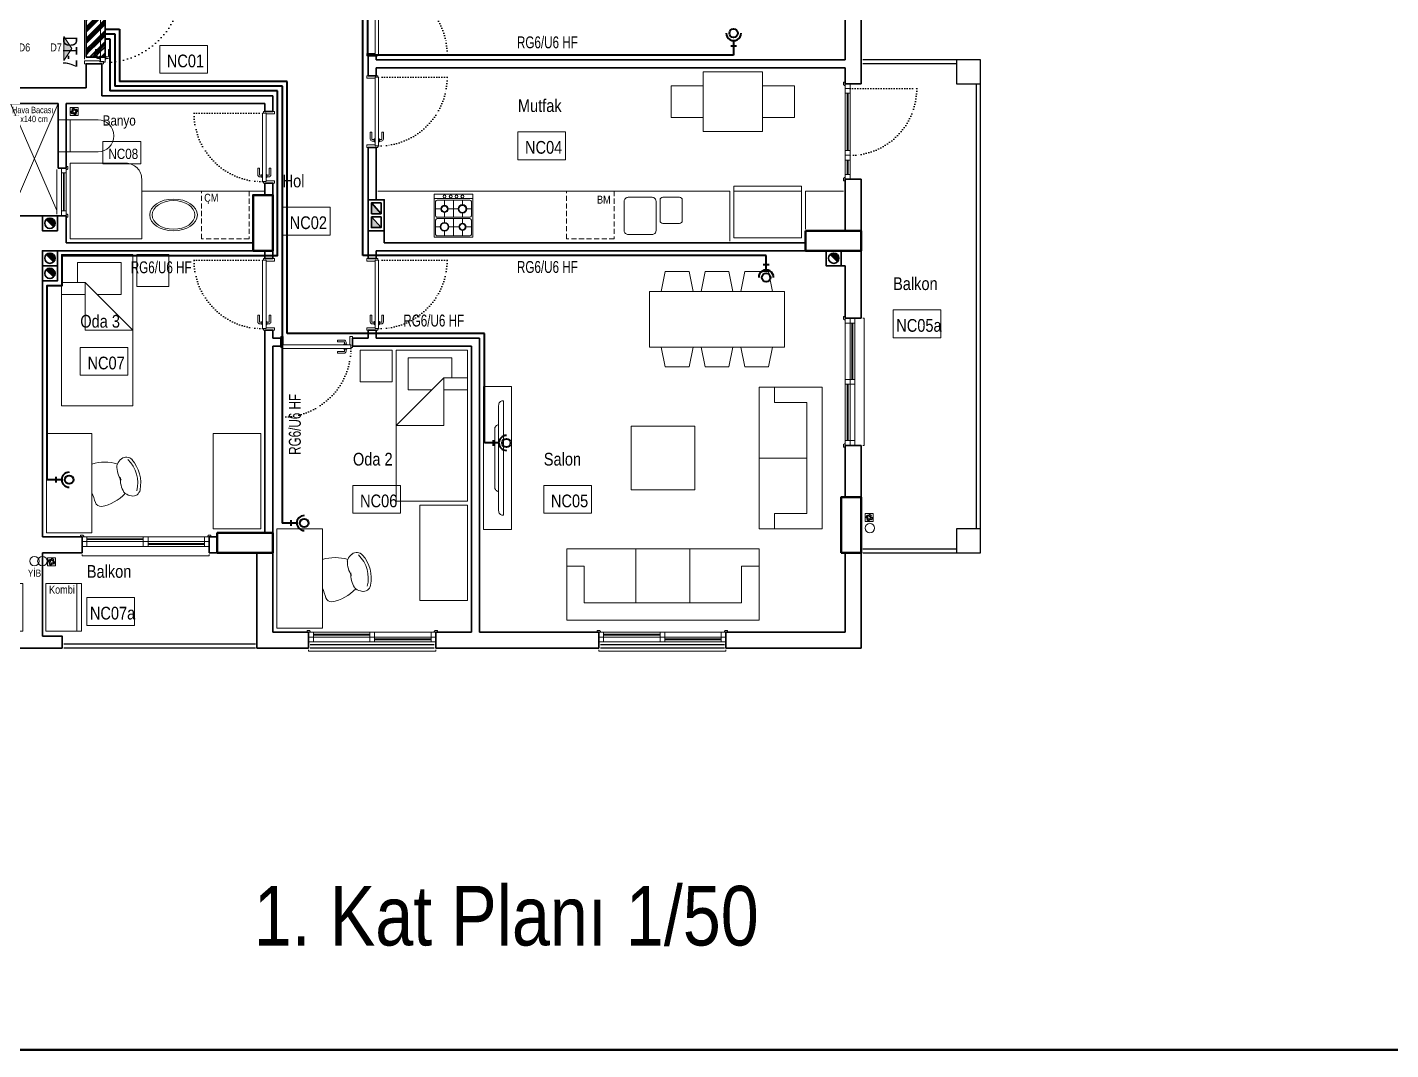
# Model space of a CAD drawing. Header units: millimetres. Extents: x 1852829 to 1882754, y -270850 to -231658.
# Drawn here: x 1862154 to 1863869, y -265194 to -263907 of the extents above; entities that cross this region are included whole.
import ezdxf
from ezdxf.enums import TextEntityAlignment as Align

# ---------------------------------------------------------------- set-up
doc = ezdxf.new("R2010")
doc.units = ezdxf.units.MM
for name, pattern in [('CONTINOUS', [0]), ('CONTINU', [0]), ('DOT', [0.25, 0, -0.25]), ('izdüşüm arka', [3.175, 0, -3.175]), ('izdüşüm ön', [9.525, 6.35, -3.175])]:
    doc.linetypes.add(name, pattern=pattern)
for name, color, linetype, lineweight in [('a_ba', 6, 'Continuous', 50), ('a_doğrama', 251, 'Continuous', 20), ('a_duvar', 251, 'Continuous', 35), ('a_görünüş', 32, 'Continuous', 25), ('a_görünüş_ince', 8, 'Continuous', 20), ('a_izdüşüm_arka', 251, 'izdüşüm arka', 30), ('a_izdüşüm_ön', 6, 'izdüşüm ön', 9), ('a_not_mahal', 253, 'Continuous', 5), ('a_not_misc', 144, 'Continuous', 5), ('a_not_text', 7, 'Continuous', 13), ('a_tefriş', 8, 'Continuous', 20), ('a_çerçeve_line', 7, 'Continuous', 50), ('Aydınlatma', 4, 'CONTINOUS', 35), ('m_yib', 65, 'Continuous', 20), ('Priz', 6, 'CONTINOUS', 40), ('Telefon', 2, 'CONTINOUS', 40), ('Tv', 3, 'CONTINOUS', 40)]:
    doc.layers.add(name, color=color, linetype=linetype, lineweight=lineweight)
doc.styles.add('Grupcad', font='arial.ttf', dxfattribs={"width": 0.7})
doc.styles.add('ROMANTUR', font='arial.ttf', dxfattribs={"width": 0.7})
doc.styles.get("Standard").update_dxf_attribs({"font": 'ARIALN.TTF'})

# ---------------------------------------------------------------- blocks, each defined once
blk = doc.blocks.new('M1')
at = {"layer": 'a_doğrama', "linetype": 'Continuous'}
for p, q in [((-24, 6), (-30, 6)), ((-30, 0), (-30, 6)), ((-24, 0), (-30, 0)), ((-24, 0), (-24, 6)), ((30, 6), (24, 6)), ((24, 6), (24, 0)), ((30, 0), (30, 6)), ((30, 0), (24, 0))]:
    blk.add_line(p, q, dxfattribs=at)
at = {"layer": 'a_doğrama'}
for p, q in [((24, 3.5), (-24, 3.5)), ((24, 2.5), (-24, 2.5))]:
    blk.add_line(p, q, dxfattribs=at)
for points in [[(-28, -1), (-28, 0), (-32, 0), (-32, -2), (-29, -2)], [(28, -1), (28, 0), (32, 0), (32, -2), (29, -2)]]:
    blk.add_lwpolyline(points, close=True, dxfattribs=at)
at = {"layer": 'a_görünüş_ince'}
for p, q in [((24, 6), (-24, 6)), ((-24, 0), (24, 0))]:
    blk.add_line(p, q, dxfattribs=at)
blk = doc.blocks.new('K1')
at = {"layer": 'a_doğrama', "color": 251}
for points in [[(-17.5, -2.5), (-22, -2.5), (-22, 0), (2, 0), (2, -4), (-17.5, -4), (-17.5, -2.5)], [(-27.5, -93.1), (-25, -93.1)], [(-17.5, -97.5), (-22, -97.5), (-22, -100), (2, -100), (2, -96), (-17.5, -96), (-17.5, -97.5)], [(-14.5, -93.1), (-17, -93.1)]]:
    blk.add_lwpolyline(points, dxfattribs=at)
blk.add_lwpolyline([(-18, -14), (-18, -4), (-18, -3), (-22.5, -3), (-22.5, -2.5), (-22.5, -2), (-24, -2), (-24, -2.5), (-24, -12.5), (-24, -88), (-24, -97.5), (-24, -98), (-22.5, -98), (-22.5, -97.5), (-22.5, -97), (-18, -97), (-18, -96), (-18, -86.5)], close=True, dxfattribs=at)
for points in [[(-25, -91.1), (-27.5, -91.1, -0.414214), (-28, -90.6), (-28, -82.1), (-30, -82.1), (-30, -90.6)], [(-17, -91.1), (-14.5, -91.1, 0.414214), (-14, -90.6), (-14, -82.1), (-12, -82.1), (-12, -90.6)], [(-24, -94.1), (-24.5, -94.1, -0.414214), (-25, -93.6), (-25, -90.6, -0.414214), (-24.5, -90.1), (-24, -90.1)], [(-18, -94.1), (-17.5, -94.1, 0.414214), (-17, -93.6), (-17, -90.6, 0.414214), (-17.5, -90.1), (-18, -90.1)]]:
    blk.add_lwpolyline(points, format="xyb", dxfattribs=at)
for centre, start, end in [((-27.5, -90.6), 180, 270), ((-14.5, -90.6), 270, 0)]:
    blk.add_arc(centre, 2.5, start, end, dxfattribs=at)
at = {"layer": 'a_görünüş_ince', "color": 251}
blk.add_line((2, -6), (2, -94), dxfattribs=at)
at = {"layer": 'a_izdüşüm_arka', "color": 251, "linetype": 'DOT', "ltscale": 20}
blk.add_line((-24, -2), (-120, -2), dxfattribs=at)
blk.add_arc((-24, -2), 96, 180, 270, dxfattribs=at)
blk = doc.blocks.new('K2')
at = {"layer": 'a_doğrama', "color": 251, "linetype": 'Continuous'}
for p, q in [((-13, 88.1), (-13, 1.9)), ((-13, 88.1), (-8.5, 88.1)), ((-12, 90), (-12, 88.1)), ((-12, 90), (-10, 90)), ((-8.5, 88.1), (-8.5, 1.9)), ((-13, 1.9), (-8.5, 1.9)), ((-12, 0), (-12, 1.9)), ((-12, 0), (-10, 0))]:
    blk.add_line(p, q, dxfattribs=at)
for points in [[(0, 90), (2, 90), (2, 87), (-8.5, 87)], [(0, 0), (2, 0), (2, 3), (-8.5, 3)]]:
    blk.add_lwpolyline(points, dxfattribs=at)
at = {"layer": 'a_doğrama', "color": 251}
for points in [[(-14, 80.1), (-16.5, 80.1, 0.414214), (-17, 79.6), (-17, 71.1), (-19, 71.1), (-19, 79.6)], [(-13, 83.1), (-13.5, 83.1, 0.414214), (-14, 82.6), (-14, 79.6, 0.414214), (-13.5, 79.1), (-13, 79.1)], [(-8.5, 83.1), (-8, 83.1, -0.414214), (-7.5, 82.6), (-7.5, 79.6, -0.414214), (-8, 79.1), (-8.5, 79.1)], [(-7.5, 80.1), (-5, 80.1, -0.414214), (-4.5, 79.6), (-4.5, 71.1), (-2.5, 71.1), (-2.5, 79.6)]]:
    blk.add_lwpolyline(points, format="xyb", dxfattribs=at)
for points in [[(-16.5, 82.1), (-14, 82.1)], [(-5, 82.1), (-7.5, 82.1)]]:
    blk.add_lwpolyline(points, dxfattribs=at)
for centre, start, end in [((-16.5, 79.6), 90, 180), ((-5, 79.6), 0, 90)]:
    blk.add_arc(centre, 2.5, start, end, dxfattribs=at)
at = {"layer": 'a_izdüşüm_arka', "color": 251}
blk.add_lwpolyline([(-99.2, 1.9), (-13, 1.9)], dxfattribs=at)
blk.add_arc((-13, 1.9), 86.2, 90, 180, dxfattribs=at)
blk = doc.blocks.new('klozet')
at = {"layer": 'a_tefriş'}
blk.add_line((20, 0), (-20, 0), dxfattribs=at)
for points in [[(-20, 0), (-20, -15), (20, -15), (20, 0)], [(-20, -50), (-20, -15)], [(20, -50), (20, -15)]]:
    blk.add_lwpolyline(points, dxfattribs=at)
blk.add_arc((0, -50), 20, 180, 360, dxfattribs=at)
blk = doc.blocks.new('160p')
at = {"layer": 'a_doğrama', "color": 251}
for points in [[(-6, -6), (-6, 0), (-12, 0), (-12, -6)], [(0, -6), (0, 0), (-6, 0), (-6, -6)], [(-6, -83), (-6, -77), (-12, -77), (-12, -83)], [(0, -83), (0, -77), (-6, -77), (-6, -83)], [(-6, -160), (-6, -154), (-12, -154), (-12, -160)], [(0, -160), (0, -154), (-6, -154), (-6, -160)]]:
    blk.add_lwpolyline(points, close=True, dxfattribs=at)
for points in [[(2, -1), (2, 2), (0, 2), (0, -2), (1, -2), (2, -1)], [(-9.5, -6), (-9.5, -77)], [(-8.5, -6), (-8.5, -77)], [(-3.5, -83), (-3.5, -154)], [(-2.5, -83), (-2.5, -154)], [(2, -159), (2, -162), (0, -162), (0, -158), (1, -158), (2, -159)]]:
    blk.add_lwpolyline(points, dxfattribs=at)
at = {"layer": 'a_görünüş_ince', "color": 251}
for points in [[(-22, -160), (-24, -160), (-24, 0), (-22, 0)], [(-12, -77), (-12, -6)], [(-6, -77), (-6, -6)], [(-6, -77), (-6, -6)], [(0, -77), (0, -6)], [(-12, -154), (-12, -83)], [(-6, -154), (-6, -83)], [(-6, -154), (-6, -83)], [(0, -154), (0, -83)]]:
    blk.add_lwpolyline(points, dxfattribs=at)
blk = doc.blocks.new('kapı_120_c_blok')
at = {"layer": 'a_doğrama', "color": 251}
for points in [[(-2, 119), (-2, 122), (0, 122), (0, 118), (-1, 118), (-2, 119)], [(2.5, 114), (2.5, 96)], [(3.5, 114), (3.5, 96)], [(2.5, 84), (2.5, 12)], [(3.5, 84), (3.5, 12)], [(-2, 1), (-2, -2), (0, -2), (0, 2), (-1, 2), (-2, 1)]]:
    blk.add_lwpolyline(points, dxfattribs=at)
for points in [[(0, 114), (6, 114), (6, 120), (0, 120)], [(0, 90), (6, 90), (6, 96), (0, 96)], [(0, 84), (6, 84), (6, 90), (0, 90)], [(0, 6), (6, 6), (6, 12), (0, 12)], [(0, 0), (6, 0), (6, 6), (0, 6)]]:
    blk.add_lwpolyline(points, close=True, dxfattribs=at)
at = {"layer": 'a_görünüş_ince', "color": 251}
for points in [[(0, 114), (0, 96)], [(6, 114), (6, 96)], [(0, 84), (0, 12)], [(6, 84), (6, 12)]]:
    blk.add_lwpolyline(points, dxfattribs=at)
at = {"layer": 'a_izdüşüm_arka', "color": 251}
blk.add_lwpolyline([(6, 6), (90, 6)], dxfattribs=at)
blk.add_arc((6, 6), 84, 0, 90, dxfattribs=at)
blk = doc.blocks.new('baca_şönt')
at = {"layer": 'a_duvar'}
h = blk.add_hatch(color=256, dxfattribs=at)
h.dxf.hatch_style = 1
h.paths.add_polyline_path([(21.5, -5), (21.5, -17), (35, -17)])
h.paths.add_polyline_path([(4, -5), (4, -17), (17.5, -17)])
for p, q in [((4, -5), (17.5, -17)), ((17.5, -5), (17.5, -17)), ((21.5, -5), (21.5, -17)), ((21.5, -5), (35, -17))]:
    blk.add_line(p, q, dxfattribs=at)
blk.add_lwpolyline([(0, -21), (39, -21), (39, -1), (0, -1)], close=True, dxfattribs=at)
for points in [[(17.5, -5), (4, -5), (4, -17), (17.5, -17)], [(21.5, -17), (35, -17), (35, -5), (21.5, -5)]]:
    blk.add_lwpolyline(points, dxfattribs=at)
blk = doc.blocks.new('baca_müstakil')
at = {"layer": 'a_duvar'}
h = blk.add_hatch(color=256, dxfattribs=at)
h.dxf.hatch_style = 1
h.paths.add_polyline_path([(4.9, -4.9, 0.198912), (3, -9.5, 0.668179), (14.1, -14.1)])
blk.add_line((4.9, -4.9), (14.1, -14.1), dxfattribs=at)
blk.add_lwpolyline([(0, -19), (19, -19), (19, 0), (0, 0)], close=True, dxfattribs=at)
blk.add_circle((9.5, -9.5), 6.5, dxfattribs=at)
blk = doc.blocks.new('A$C2A0A03CE')
at = {"layer": 'a_tefriş'}
for p, q in [((-54, -24.3), (-54, 24.3)), ((-54, 24.3), (0, 24.3)), ((-48.6, 24.3), (-48.6, -24.3)), ((-46.8, 20.7), (-46.8, -20.7)), ((-27, 22.5), (-45, 22.5)), ((-35.6, 22.5), (-35.6, 15.7)), ((-25.2, -20.7), (-25.2, 20.7)), ((-23.4, -20.7), (-23.4, 20.7)), ((-21.6, 22.5), (-3.6, 22.5)), ((-13.1, 22.5), (-13.1, 14.8)), ((-1.8, 20.7), (-1.8, -20.7)), ((0, -24.3), (0, 24.3)), ((-40, 11.2), (-46.8, 11.2)), ((-25.2, 0), (-46.8, 0)), ((-35.6, 6.8), (-35.6, -7.7)), ((-25.2, 11.2), (-31, 11.2)), ((-16.6, 11.2), (-23.4, 11.2)), ((-1.8, 0), (-23.4, 0)), ((-13.1, 7.7), (-13.1, -6.8)), ((-1.8, 11.2), (-9.4, 11.2)), ((-39.1, -11.3), (-46.8, -11.3)), ((-35.6, -14.9), (-35.6, -22.5)), ((-25.2, -11.3), (-31.9, -11.3)), ((-17.5, -11.3), (-23.4, -11.3)), ((-13.1, -15.7), (-13.1, -22.5)), ((-1.8, -11.3), (-8.5, -11.3)), ((-54, -24.3), (0, -24.3)), ((-45, -22.5), (-27, -22.5)), ((-3.6, -22.5), (-21.6, -22.5))]:
    blk.add_line(p, q, dxfattribs=at)
for centre, radius in [((-51.4, 11.2), 1.8), ((-51.4, 3.7), 1.8), ((-35.6, 11.2), 5.4), ((-35.6, 11.2), 4.5), ((-13.1, 11.2), 4.5), ((-13.1, 11.2), 3.6), ((-51.4, -3.5), 1.8), ((-51.4, -11.3), 1.8), ((-35.6, -11.3), 4.5), ((-35.6, -11.3), 3.6), ((-13.1, -11.3), 5.4), ((-13.1, -11.3), 4.5)]:
    blk.add_circle(centre, radius, dxfattribs=at)
for centre, start, end in [((-45, 20.7), 90, 180), ((-27, 20.7), 0, 90), ((-21.6, 20.7), 90, 180), ((-3.6, 20.7), 0, 90), ((-45, -20.7), 180, 270), ((-27, -20.7), 270, 0), ((-21.6, -20.7), 180, 270), ((-3.6, -20.7), 270, 0)]:
    blk.add_arc(centre, 1.8, start, end, dxfattribs=at)
blk = doc.blocks.new('tefriş_koltuk_242x90')
at = {"layer": 'a_tefriş'}
for p, q in [((-34, -22), (-34, -90)), ((34, -22), (34, -90)), ((-99, -68), (-121, -68)), ((99, -68), (121, -68))]:
    blk.add_line(p, q, dxfattribs=at)
for points in [[(-121, -90), (-121, 0), (121, 0), (121, -90), (-121, -90)], [(-99, -68), (-99, -22), (99, -22), (99, -68)]]:
    blk.add_lwpolyline(points, dxfattribs=at)
blk = doc.blocks.new('tefriş_koltuk_202x90')
at = {"layer": 'a_tefriş'}
for p, q in [((0, -90), (0, -22)), ((-79, -68), (-101, -68)), ((79, -68), (101, -68))]:
    blk.add_line(p, q, dxfattribs=at)
for points in [[(101, -90), (101, 0), (-101, 0), (-101, -90), (101, -90)], [(79, -68), (79, -22), (-79, -22), (-79, -68)]]:
    blk.add_lwpolyline(points, dxfattribs=at)
blk = doc.blocks.new('tefirş_tv')
at = {"layer": 'a_tefriş'}
for points in [[(35, 10), (35, 10, 0.414214), (30, 15), (-30, 15, 0.414214), (-35, 10), (-35, 10)], [(60, 4), (60, 5, 0.414214), (55, 10), (-55, 10, 0.414214), (-60, 5), (-60, 4)]]:
    blk.add_lwpolyline(points, format="xyb", close=True, dxfattribs=at)
blk = doc.blocks.new('tefriş_yatak tek')
at = {"layer": 'a_tefriş'}
for points in [[(0, -0.45), (-1.9, -0.45), (-1.9, 0.45), (0, 0.45)], [(-1.9, -0.5), (-1.5, -0.5), (-1.5, -0.9), (-1.9, -0.9)]]:
    blk.add_lwpolyline(points, close=True, dxfattribs=at)
for points in [[(-1.55, 0.45), (-1.55, 0.15), (-0.95, -0.45), (-0.95, 0.15), (-1.55, 0.15)], [(-1.4, 0.45), (-1.4, 0.15)], [(-1.4, 0), (-1.4, -0.3), (-1.8, -0.3), (-1.8, 0.25), (-1.55, 0.25)]]:
    blk.add_lwpolyline(points, dxfattribs=at)
blk = doc.blocks.new('tefriş_sandalye')
at = {"layer": 'a_tefriş'}
blk.add_line((0, -18), (0, 18), dxfattribs=at)
at = {"layer": 'a_tefriş', "extrusion": (0, 0, -1)}
for centre, major_axis, start_param, end_param in [((16, -34.3), (38.7, 38.7), 5.200723, 5.79406), ((48.7, 10.5), (13, -13), 2.664537, 2.7784), ((48.7, 10.5), (13, -13), 2.664537, 2.7784), ((48.7, 10.5), (13, -13), 2.7784, 3.245118), ((43.2, 17.3), (6.76, 6.76), 4.815914, 6.34704), ((16.9, -5.5), (28.8, 28.8), 6.26556, 7.321949), ((16.9, -5.5), (28.8, 28.8), 6.26556, 7.321949), ((17, -5.7), (31.4, -31.4), -1.506941, -0.587454), ((62.1, 15.1), (21.8, -21.8), 1.757107, 2.385975), ((62.1, 15.1), (21.8, -21.8), 1.757107, 2.385975), ((66.5, -1.2), (21.8, -21.8), 1.802816, 2.431683), ((66.5, -1.2), (21.8, -21.8), 1.802816, 2.431683), ((51.2, -12.6), (6.76, -6.76), -0.587454, 0.943672), ((-154, -79.7), (117.3, -117.3), -1.166716, -1.087708), ((11.1, -28.2), (4.99, -4.99), 0.687369, 2.053884), ((1.8, 18.5), (38.7, -38.7), -0.034473, 0.601946), ((52.6, -3.9), (13, -13), 1.410391, 1.524253), ((52.6, -3.9), (13, -13), 1.410391, 1.524253), ((52.6, -3.9), (13, 13), 2.514469, 2.981187)]:
    blk.add_ellipse(centre, major_axis=major_axis, ratio=1, start_param=start_param, end_param=end_param, dxfattribs=at)
blk = doc.blocks.new('tefriş_süzgeç')
at = {"layer": 'a_tefriş'}
for p, q in [((5, 0), (-5, 0)), ((-5, 0), (-5, -10)), ((5, -10), (5, 0)), ((-5, -10), (5, -10)), ((-3.6, -5.1), (-4.1, -5.1)), ((-2.6, -5.1), (-3.1, -5.1)), ((-2.5, -2.5), (-2.9, -2.2)), ((-2.6, -7.6), (-2.9, -7.9)), ((-2, -3.3), (-2.3, -3)), ((-1.9, -6.9), (-2.2, -7.2)), ((-1.6, -5.1), (-2.1, -5.1)), ((-1.2, -3.9), (-1.5, -3.6)), ((-1.2, -6.2), (-1.5, -6.5)), ((-0.2, -2.5), (-0.2, -2)), ((-0.1, -1.5), (-0.1, -1)), ((-0.1, -3), (-0.1, -3.5)), ((-0.1, -6.6), (-0.1, -7.1)), ((-0.1, -7.6), (-0.1, -8.1)), ((-0.1, -8.6), (-0.1, -9.1)), ((1, -4), (1.4, -3.6)), ((1.1, -6.2), (1.4, -6.5)), ((1.5, -5.1), (2, -5.1)), ((1.7, -3.3), (2.1, -2.9)), ((1.8, -6.9), (2.1, -7.2)), ((2.5, -2.5), (2.8, -2.2)), ((2.5, -5.1), (3, -5.1)), ((2.5, -7.5), (2.8, -7.9)), ((3.5, -5.1), (4, -5.1))]:
    blk.add_line(p, q, dxfattribs=at)
for centre, radius, start, end in [((-0.1, -5.1), 4.06, 134.2896, 180), ((-0.1, -5.1), 3.56, 134.2896, 180), ((-0.1, -5.1), 3.06, 180, 225), ((-0.1, -5.1), 4.06, 225, 270), ((-0.1, -5.1), 2.56, 180, 225), ((-0.1, -5.1), 3.56, 225, 270), ((-0.4, -4.4), 2.4, 84.5943, 143.2016), ((-0.1, -5.1), 2.06, 134.2896, 180), ((-0.1, -5), 2.44, 90.343, 138.1212), ((-0.1, -5.1), 1.56, 134.2896, 180), ((-0.1, -5.1), 2.06, 225, 270), ((-0.1, -5.1), 1.56, 225, 270), ((-0.1, -5.1), 4.06, 45, 90), ((-0.1, -5.1), 3.56, 45, 90), ((-0.1, -5.1), 2.06, 45, 90), ((-0.1, -5.1), 1.56, 45, 90), ((-0.1, -5.1), 2.56, 270, 315.7104), ((-0.1, -5.1), 3.06, 270, 315.7104), ((-0.1, -5.1), 1.56, 314.2896, 360), ((-0.1, -5.1), 2.06, 314.2896, 360), ((-0.1, -5.1), 2.56, 360, 45), ((-0.1, -5.1), 3.06, 360, 45), ((-0.1, -5.1), 3.56, 314.2896, 360), ((-0.1, -5.1), 4.06, 314.2896, 360)]:
    blk.add_arc(centre, radius, start, end, dxfattribs=at)
blk = doc.blocks.new('kombi')
at = {"layer": 'a_tefriş', "lineweight": 20}
for p, q in [((-4.8, 60), (40.2, 60)), ((-4.7, 0), (-4.8, 60)), ((1.3, 0), (1.2, 60)), ((40.2, 60), (40.3, 0)), ((69.2, 60), (69.2, 0)), ((114.2, 60), (69.2, 60)), ((108.2, 0), (108.2, 60)), ((114.2, 0), (114.2, 60)), ((40.3, 0), (-4.7, 0)), ((69.2, 0), (114.2, 0))]:
    blk.add_line(p, q, dxfattribs=at)
at = {"layer": 'a_not_mahal'}
for p in [(5, 47.3), (73.2, 47.3)]:
    blk.add_text('Kombi', height=10, dxfattribs=at).set_placement(p)
blk = doc.blocks.new('ZayıfAkımPanosu')
at = {"layer": 'Priz'}
h = blk.add_hatch(dxfattribs=at)
h.set_pattern_fill('GOST_GROUND', color=256)
h.set_pattern_definition([(45, (-1866208.597, 256590.195), (14.142135624, 0), [20]), (45, (-1866205.597, 256590.195), (14.142135624, 0), [20]), (45, (-1866202.597, 256590.195), (14.142135624, 0), [20])])
h.paths.add_polyline_path([(11.9, 41.5), (-11.9, 41.5), (-11.9, -41.5), (11.9, -41.5)])
at = {"layer": 'Aydınlatma', "color": 2, "linetype": 'CONTINU'}
blk.add_lwpolyline([(-11.9, 41.5), (11.9, 41.5), (11.9, -41.5), (-11.9, -41.5)], close=True, dxfattribs=at)
blk.add_lwpolyline([(-11.9, 41.5), (11.9, 41.5), (11.9, -41.5), (-11.9, -41.5)], close=True, dxfattribs=at)
blk.add_lwpolyline([(-11.9, 41.5), (11.9, 41.5), (11.9, -41.5), (-11.9, -41.5)], close=True, dxfattribs=at)
blk.add_lwpolyline([(-11.9, 41.5), (11.9, 41.5), (11.9, -41.5), (-11.9, -41.5)], close=True, dxfattribs=at)
blk.add_lwpolyline([(-11.9, 41.5), (11.9, 41.5), (11.9, -41.5), (-11.9, -41.5)], close=True, dxfattribs=at)
at = {"layer": 'Aydınlatma', "color": 6, "linetype": 'CONTINU'}
blk.add_lwpolyline([(-11.9, 41.5), (11.9, 41.5), (11.9, -41.5), (-11.9, -41.5)], close=True, dxfattribs=at)
blk = doc.blocks.new('Tv Prz')
at = {"layer": 'Tv', "linetype": 'CONTINU'}
for p, q in [((0, 18.3), (0, 11.4)), ((3.6, 11.4), (-3.7, 11.4)), ((0, 11.4), (0, 0))]:
    blk.add_line(p, q, dxfattribs=at)
blk.add_circle((0, 27.7), 5.4, dxfattribs=at)
blk.add_arc((0, 27.7), 9.4, 180.1856, 0.1856, dxfattribs=at)

msp = doc.modelspace()

# ---------------------------------------------------------------- hatches: boundary and pattern name
at = {"layer": 'a_not_misc'}
h = msp.add_hatch(color=256, dxfattribs=at)
h.dxf.hatch_style = 1
h.paths.add_polyline_path([(1862199.7, -263919.1), (1862209.7, -263934.1), (1862199.7, -263949.1)])

# ---------------------------------------------------------------- linework, layer by layer
at = {"layer": 'a_ba', "color": 253}
for points in [[(1862437.7, -264188.5), (1862462.7, -264188.5), (1862462.7, -264118.5), (1862437.7, -264118.5)], [(1863132.7, -264163.5), (1863132.7, -264188.5), (1863202.7, -264188.5), (1863202.7, -264163.5)], [(1863177.7, -264568.5), (1863202.7, -264568.5), (1863202.7, -264498.5), (1863177.7, -264498.5)], [(1862462.7, -264568.5), (1862462.7, -264543.5), (1862392.7, -264543.5), (1862392.7, -264568.5)]]:
    msp.add_lwpolyline(points, close=True, dxfattribs=at)
at = {"layer": 'a_duvar'}
for p, q in [((1863182.7, -263898.5), (1863182.7, -263948.5)), ((1863202.7, -263948.5), (1863202.7, -263898.5)), ((1862227.7, -263953.5), (1862227.7, -263983.7)), ((1862247.7, -263953.5), (1862227.7, -263953.5)), ((1862247.7, -263953.5), (1862227.7, -263953.5)), ((1862247.7, -263993.5), (1862247.7, -263953.5)), ((1862247.7, -263953.5), (1862247.7, -263993.5)), ((1862582.7, -263943.5), (1862582.7, -263968.5)), ((1862592.7, -263948.5), (1862592.7, -263943.5)), ((1862592.7, -263948.5), (1863182.7, -263948.5)), ((1863202.7, -263948.5), (1863202.7, -263948.5)), ((1863202.7, -263948.5), (1863202.7, -263968.5)), ((1862592.7, -263968.5), (1862592.7, -263958.5)), ((1862592.7, -263958.5), (1863182.7, -263958.5)), ((1863182.7, -263958.5), (1863182.7, -263978.5)), ((1863202.7, -263968.5), (1863202.7, -263968.5)), ((1863202.7, -263978.5), (1863202.7, -263968.5)), ((1862227.7, -263983.7), (1862107.7, -263983.7)), ((1862132.7, -264003.5), (1862192.7, -264003.5)), ((1862192.7, -264003.5), (1862192.7, -264084.5)), ((1862202.7, -264003.5), (1862452.7, -264003.5)), ((1862202.7, -264084.5), (1862202.7, -264003.5)), ((1862462.7, -263993.5), (1862247.7, -263993.5)), ((1862452.7, -264003.5), (1862452.7, -264013.5)), ((1862462.7, -264013.5), (1862462.7, -263993.5)), ((1862582.7, -264058.5), (1862582.7, -264198.5)), ((1862592.7, -264124.5), (1862592.7, -264058.5)), ((1862452.7, -264103.5), (1862452.7, -264118.5)), ((1862462.7, -264198.5), (1862462.7, -264103.5)), ((1863182.7, -264098.5), (1863182.7, -264163.5)), ((1863202.7, -264273.5), (1863202.7, -264098.5)), ((1862172.7, -264548.5), (1862172.7, -264188.5)), ((1862172.7, -264188.5), (1862452.7, -264188.5)), ((1862202.7, -264178.5), (1862437.7, -264178.5)), ((1862452.7, -264188.5), (1862452.7, -264198.5)), ((1862592.7, -264188.5), (1863182.7, -264188.5)), ((1862592.7, -264198.5), (1862592.7, -264188.5)), ((1862602.7, -264178.5), (1863132.7, -264178.5)), ((1863182.7, -264207.5), (1863182.7, -264273.5)), ((1862452.7, -264288.5), (1862452.7, -264543.5)), ((1862462.7, -264298.5), (1862462.7, -264288.5)), ((1862582.7, -264288.5), (1862582.7, -264298.5)), ((1862592.7, -264298.5), (1862592.7, -264288.5)), ((1862472.7, -264298.5), (1862462.7, -264298.5)), ((1862462.7, -264308.5), (1862472.7, -264308.5)), ((1862462.7, -264668.5), (1862462.7, -264308.5)), ((1862582.7, -264298.5), (1862562.7, -264298.5)), ((1862562.7, -264308.5), (1862712.7, -264308.5)), ((1862722.7, -264298.5), (1862592.7, -264298.5)), ((1862712.7, -264308.5), (1862712.7, -264668.5)), ((1862722.7, -264668.5), (1862722.7, -264298.5)), ((1863182.7, -264433.5), (1863182.7, -264498.5)), ((1863202.7, -264548.5), (1863202.7, -264433.5)), ((1862222.7, -264548.5), (1862172.7, -264548.5)), ((1862172.7, -264673.5), (1862172.7, -264568.5)), ((1862172.7, -264568.5), (1862222.7, -264568.5)), ((1862442.7, -264568.5), (1862442.7, -264688.5)), ((1863182.7, -264568.5), (1863182.7, -264668.5)), ((1863202.7, -264688.5), (1863202.7, -264568.5)), ((1862507.7, -264668.5), (1862462.7, -264668.5)), ((1862712.7, -264668.5), (1862667.7, -264668.5)), ((1862872.7, -264668.5), (1862722.7, -264668.5)), ((1863182.7, -264668.5), (1863032.7, -264668.5)), ((1862197.7, -264688.5), (1862127.7, -264688.5)), ((1862442.7, -264688.5), (1862507.7, -264688.5)), ((1862667.7, -264688.5), (1862872.7, -264688.5)), ((1863032.7, -264688.5), (1863202.7, -264688.5))]:
    msp.add_line(p, q, dxfattribs=at)
for points in [[(1862582.7, -263943.5), (1862592.7, -263943.5)], [(1862582.7, -263968.5), (1862592.7, -263968.5)], [(1863202.7, -263978.5), (1863182.7, -263978.5)], [(1862452.7, -264013.5), (1862462.7, -264013.5)], [(1862582.7, -264058.5), (1862592.7, -264058.5)], [(1862202.7, -264084.5), (1862192.7, -264084.5)], [(1862452.7, -264103.5), (1862462.7, -264103.5)], [(1863202.7, -264098.5), (1863182.7, -264098.5)], [(1862202.7, -264144.5), (1862122.7, -264144.5)], [(1862202.7, -264144.5), (1862202.7, -264178.5)], [(1862602.7, -264163.5), (1862602.7, -264178.5)], [(1862452.7, -264198.5), (1862462.7, -264198.5)], [(1862582.7, -264198.5), (1862592.7, -264198.5)], [(1863177.7, -264207.5), (1863182.7, -264207.5)], [(1863182.7, -264273.5), (1863202.7, -264273.5)], [(1862452.7, -264288.5), (1862462.7, -264288.5)], [(1862582.7, -264288.5), (1862592.7, -264288.5)], [(1862472.7, -264298.5), (1862472.7, -264308.5)], [(1862562.7, -264298.5), (1862562.7, -264308.5)], [(1863182.7, -264433.5), (1863202.7, -264433.5)], [(1862222.7, -264568.5), (1862222.7, -264548.5)], [(1862392.7, -264568.5), (1862382.7, -264568.5), (1862382.7, -264548.5), (1862392.7, -264548.5)], [(1862197.7, -264688.5), (1862197.7, -264673.5), (1862172.7, -264673.5)], [(1862507.7, -264668.5), (1862507.7, -264688.5)], [(1862667.7, -264668.5), (1862667.7, -264688.5)], [(1862872.7, -264688.5), (1862872.7, -264668.5)], [(1863032.7, -264688.5), (1863032.7, -264668.5)]]:
    msp.add_lwpolyline(points, dxfattribs=at)
at = {"layer": 'a_görünüş', "color": 251}
for points in [[(1863322.7, -263948.5), (1863204.7, -263948.5)], [(1863322.7, -263953.5), (1863204.7, -263953.5)], [(1863347.7, -264538.5), (1863347.7, -263978.5)], [(1863352.7, -264538.5), (1863352.7, -263978.5)], [(1863204.7, -264563.5), (1863322.7, -264563.5)], [(1863204.7, -264568.5), (1863322.7, -264568.5)], [(1862440.7, -264683.5), (1862199.7, -264683.5)], [(1862440.7, -264688.5), (1862199.7, -264688.5)], [(1862665.7, -264684.5), (1862509.7, -264684.5)], [(1862665.7, -264688.5), (1862509.7, -264688.5)], [(1863030.7, -264684.5), (1862874.7, -264684.5)], [(1863030.7, -264688.5), (1862874.7, -264688.5)]]:
    msp.add_lwpolyline(points, dxfattribs=at)
for points in [[(1863322.7, -263978.5), (1863352.7, -263978.5), (1863352.7, -263948.5), (1863322.7, -263948.5)], [(1863322.7, -264568.5), (1863352.7, -264568.5), (1863352.7, -264538.5), (1863322.7, -264538.5)]]:
    msp.add_lwpolyline(points, close=True, dxfattribs=at)
at = {"layer": 'a_görünüş_ince'}
msp.add_line((1862190.7, -264142.5), (1862190.7, -264086.5), dxfattribs=at)
at = {"layer": 'a_izdüşüm_ön', "color": 251}
for points in [[(1862432.7, -264173.5), (1862372.7, -264173.5), (1862372.7, -264113.5), (1862432.7, -264113.5)], [(1862892.2, -264113.5), (1862892.2, -264173.5), (1862832.2, -264173.5), (1862832.2, -264113.5)]]:
    msp.add_lwpolyline(points, close=True, dxfattribs=at)
at = {"layer": 'a_not_mahal'}
for points in [[(1862380.3, -263930.3), (1862320.3, -263930.3), (1862320.3, -263965.3), (1862380.3, -263965.3)], [(1862830.9, -264039), (1862770.9, -264039), (1862770.9, -264074), (1862830.9, -264074)], [(1862296.6, -264051.1), (1862248.6, -264051.1), (1862248.6, -264079.1), (1862296.6, -264079.1)], [(1862534.9, -264133.8), (1862474.9, -264133.8), (1862474.9, -264168.8), (1862534.9, -264168.8)], [(1863302.9, -264263), (1863242.9, -264263), (1863242.9, -264298), (1863302.9, -264298)], [(1862280.4, -264310.3), (1862220.4, -264310.3), (1862220.4, -264345.3), (1862280.4, -264345.3)], [(1862623.4, -264483.8), (1862563.4, -264483.8), (1862563.4, -264518.8), (1862623.4, -264518.8)], [(1862863.5, -264483.8), (1862803.5, -264483.8), (1862803.5, -264518.8), (1862863.5, -264518.8)], [(1862288.6, -264625), (1862228.6, -264625), (1862228.6, -264660), (1862288.6, -264660)]]:
    msp.add_lwpolyline(points, close=True, dxfattribs=at)
at = {"layer": 'a_not_misc'}
msp.add_lwpolyline([(1862199.7, -263919.1), (1862209.7, -263934.1), (1862199.7, -263949.1), (1862199.7, -263919.1)], close=True, dxfattribs=at)
for points in [[(1862132.7, -264003.5), (1862190.7, -264137.9)], [(1862192.7, -264003.5), (1862134.7, -264137.9)]]:
    msp.add_lwpolyline(points, dxfattribs=at)
at = {"layer": 'a_tefriş'}
for p, q in [((1862594.7, -264113.5), (1863037.7, -264113.5)), ((1863132.7, -264113.5), (1863180.7, -264113.5))]:
    msp.add_line(p, q, dxfattribs=at)
for points in [[(1863078.8, -264038.5), (1863078.8, -263963.5), (1863003.8, -263963.5), (1863003.8, -264038.5)], [(1863003.8, -264021), (1863003.8, -263981), (1862963.8, -263981), (1862963.8, -264021)], [(1863118.8, -264021), (1863078.8, -264021), (1863078.8, -263981), (1863118.8, -263981)], [(1863106.3, -264309.8), (1862936.3, -264309.8), (1862936.3, -264239.8), (1863106.3, -264239.8)], [(1862762.7, -264539.4), (1862727.7, -264539.4), (1862727.7, -264359.4), (1862762.7, -264359.4)], [(1862993.3, -264489.4), (1862913.3, -264489.4), (1862913.3, -264409.4), (1862993.3, -264409.4)], [(1862235.1, -264543.5), (1862177.7, -264543.5), (1862177.7, -264418.5), (1862235.1, -264418.5)], [(1862387.7, -264418.5), (1862447.7, -264418.5), (1862447.7, -264538.5), (1862387.7, -264538.5)], [(1862707.7, -264508.5), (1862647.7, -264508.5), (1862647.7, -264628.5), (1862707.7, -264628.5)], [(1862525.1, -264663.5), (1862467.7, -264663.5), (1862467.7, -264538.5), (1862525.1, -264538.5)]]:
    msp.add_lwpolyline(points, close=True, dxfattribs=at)
msp.add_lwpolyline([(1862207.7, -264173.5), (1862297.7, -264173.5), (1862297.7, -264098.5, 0.414214), (1862277.7, -264078.5), (1862207.7, -264078.5)], format="xyb", close=True, dxfattribs=at)
for points in [[(1863127.7, -264172.5), (1863127.7, -264107.5), (1863042.7, -264107.5), (1863042.7, -264172.5), (1863127.7, -264172.5), (1863127.7, -264113.5), (1863042.7, -264113.5)], [(1862452.7, -264113.5), (1862297.7, -264113.5)], [(1863037.7, -264113.5), (1863037.7, -264176.5)], [(1863132.7, -264161.5), (1863132.7, -264113.5)], [(1862951.3, -264239.8), (1862956.3, -264214.8), (1862986.3, -264214.8), (1862991.3, -264239.8)], [(1863001.3, -264239.8), (1863006.3, -264214.8), (1863036.3, -264214.8), (1863041.3, -264239.8)], [(1863051.3, -264239.8), (1863056.3, -264214.8), (1863086.3, -264214.8), (1863091.3, -264239.8)], [(1862951.3, -264309.8), (1862956.3, -264334.8), (1862986.3, -264334.8), (1862991.3, -264309.8)], [(1863001.3, -264309.8), (1863006.3, -264334.8), (1863036.3, -264334.8), (1863041.3, -264309.8)], [(1863051.3, -264309.8), (1863056.3, -264334.8), (1863086.3, -264334.8), (1863091.3, -264309.8)]]:
    msp.add_lwpolyline(points, dxfattribs=at)
for points in [[(1862944.7, -264163.3, -0.414214), (1862939.7, -264168.3), (1862909.7, -264168.3, -0.414214), (1862904.7, -264163.3), (1862904.7, -264126.3, -0.414214), (1862909.7, -264121.3), (1862939.7, -264121.3, -0.414214), (1862944.7, -264126.3), (1862944.7, -264163.3)], [(1862977.7, -264150.7, -0.414214), (1862974.2, -264154.2), (1862953.2, -264154.2, -0.414214), (1862949.7, -264150.7), (1862949.7, -264124.8, -0.414214), (1862953.2, -264121.3), (1862974.2, -264121.3, -0.414214), (1862977.7, -264124.8), (1862977.7, -264150.7)]]:
    msp.add_lwpolyline(points, format="xyb", dxfattribs=at)
at = {"layer": 'a_tefriş', "extrusion": (0, 0, -1)}
for major_axis in [(-30, 0), (-27, 0)]:
    msp.add_ellipse((1862337.7, -264143.5), major_axis=major_axis, ratio=0.666667, dxfattribs=at)
at = {"layer": 'a_çerçeve_line'}
msp.add_lwpolyline([(1872123.9, -265193.7), (1872123.9, -262193.7), (1853005.4, -262193.7), (1853005.4, -265193.7)], close=True, dxfattribs=at)
at = {"layer": 'm_yib'}
for centre in [(1863213.7, -264537.4), (1863213.7, -264537.4), (1862162.7, -264579), (1862162.7, -264579), (1862172.7, -264579)]:
    msp.add_circle(centre, 5.92, dxfattribs=at)
at = {"layer": 'Tv'}
for p, q in [((1862582, -263942.5), (1862582, -263849.5)), ((1862576, -264194.5), (1862576, -263855.5)), ((1862251.7, -263909.8), (1862269.7, -263909.8)), ((1862251.7, -263915.8), (1862263.7, -263915.8)), ((1862263.7, -263915.8), (1862263.7, -263981.5)), ((1862269.7, -263909.8), (1862269.7, -263975.5)), ((1862251.7, -263921.8), (1862257.7, -263921.8)), ((1862257.7, -263921.8), (1862257.7, -263987.5)), ((1863042.3, -263942.5), (1862582, -263942.5)), ((1862468.7, -263987.5), (1862257.7, -263987.5)), ((1862474.7, -263981.5), (1862263.7, -263981.5)), ((1862480.7, -263975.5), (1862269.7, -263975.5)), ((1862474.7, -264531.1), (1862474.7, -263981.5)), ((1862480.7, -264292.5), (1862480.7, -263975.5)), ((1863083.2, -264194.5), (1862576, -264194.5)), ((1862728.7, -264292.5), (1862480.7, -264292.5)), ((1862728.7, -264430.4), (1862728.7, -264292.5))]:
    msp.add_line(p, q, dxfattribs=at)
msp.add_lwpolyline([(1862178.7, -264476.6), (1862178.7, -264232.5), (1862197.7, -264232.5), (1862197.7, -264194.5), (1862468.7, -264194.5), (1862468.7, -263987.5)], dxfattribs=at)

# ---------------------------------------------------------------- block references
at = {"xscale": -1, "rotation": 180}
msp.add_blockref('kapı_120_c_blok', (1863182.7, -263978.5), dxfattribs=at)
msp.add_blockref('kapı_120_c_blok', (1863182.7, -263978.5), dxfattribs=at)
at = {"layer": 'a_doğrama', "xscale": -1, "rotation": 90}
msp.add_blockref('M1', (1862202.7, -264114.5), dxfattribs=at)
at = {"layer": 'a_duvar', "xscale": -1}
for name, p, rotation in [('baca_şönt', (1862603.7, -264163.5), 270), ('baca_müstakil', (1862172.7, -264144.5), 90), ('baca_müstakil', (1862172.7, -264188.5), 90), ('baca_müstakil', (1863158.7, -264188.5), 90), ('baca_müstakil', (1862172.7, -264207.5), 90), ('160p', (1862382.7, -264548.5), 270), ('160p', (1862667.7, -264668.5), 270), ('160p', (1863032.7, -264668.5), 270)]:
    msp.add_blockref(name, p, dxfattribs=dict(at, rotation=rotation))
msp.add_blockref('160p', (1863182.7, -264273.5), dxfattribs=at)
at = {"layer": 'a_duvar'}
msp.add_blockref('kombi', (1862107.9, -264667.2), dxfattribs=at)
msp.add_blockref('kombi', (1862107.9, -264667.2), dxfattribs=at)
at = {"layer": 'a_izdüşüm_arka', "ltscale": 5, "xscale": -1}
for name, p, rotation in [('K1', (1862227.7, -263853.5), 0.0007963121092924297), ('K2', (1862582.7, -263943.5), 0.0007963121093723657), ('K2', (1862462.7, -264013.5), 180.0007963121094), ('K2', (1862462.7, -264198.5), 180.0007963121094), ('K2', (1862472.7, -264298.5), 270.0007963121094)]:
    msp.add_blockref(name, p, dxfattribs=dict(at, rotation=rotation))
at = {"layer": 'a_izdüşüm_arka', "ltscale": 5, "rotation": 179.9992036878906}
for p in [(1862582.7, -263968.5), (1862582.7, -264198.5)]:
    msp.add_blockref('K2', p, dxfattribs=at)
at = {"layer": 'a_tefriş', "xscale": -1}
for name, p, rotation in [('tefriş_süzgeç', (1862207.7, -264013.5), 90), ('tefriş_koltuk_242x90', (1862953.3, -264653.5), 180)]:
    msp.add_blockref(name, p, dxfattribs=dict(at, rotation=rotation))
at = {"layer": 'a_tefriş', "color": 113}
for name, p, rotation in [('klozet', (1862192.7, -264044), 90.00079633946197), ('A$C2A0A03CE', (1862689.9, -264171.6), 270.0007963271045)]:
    msp.add_blockref(name, p, dxfattribs=dict(at, rotation=rotation))
at = {"layer": 'a_tefriş', "zscale": 100}
for p, xscale, yscale, rotation in [((1862241.7, -264383.5), -100.0000000000011, 100.0000000000011, 90), ((1862662.7, -264503.5), 100, 100, 270)]:
    msp.add_blockref('tefriş_yatak tek', p, dxfattribs=dict(at, xscale=xscale, yscale=yscale, rotation=rotation))
at = {"layer": 'a_tefriş', "lineweight": -3, "extrusion": (5.02899e-31, 2.24181e-16, -1), "xscale": -0.882352941176479, "yscale": 0.882352941176479, "zscale": -0.882352941176479, "rotation": 90}
msp.add_blockref('tefriş_koltuk_202x90', (-1863153.7, -264449.4), dxfattribs=at)
at = {"layer": 'a_tefriş', "extrusion": (0, 0, -1), "xscale": -1.2, "rotation": 270.0000016677939}
msp.add_blockref('tefirş_tv', (-1862756.7, -264449.4), dxfattribs=at)
at = {"layer": 'a_tefriş'}
for name, p in [('tefriş_sandalye', (1862235.1, -264475)), ('tefriş_süzgeç', (1863212.8, -264519.2)), ('tefriş_sandalye', (1862525.1, -264595))]:
    msp.add_blockref(name, p, dxfattribs=at)
at = {"layer": 'a_tefriş', "rotation": 90}
msp.add_blockref('tefriş_süzgeç', (1862179.2, -264579.8), dxfattribs=at)
at = {"layer": 'Priz'}
msp.add_blockref('ZayıfAkımPanosu', (1862239.8, -263903.5), dxfattribs=at)
at = {"layer": 'Tv', "linetype": 'CONTINU'}
msp.add_blockref('Tv Prz', (1863042.3, -263942.5), dxfattribs=at)
for p, rotation in [((1863083.2, -264194.5), 180), ((1862728.7, -264430.4), 270), ((1862178.7, -264476.6), 270), ((1862474.4, -264531.1), 270)]:
    msp.add_blockref('Tv Prz', p, dxfattribs=dict(at, rotation=rotation))

# ---------------------------------------------------------------- texts
at = {"layer": 'a_not_mahal'}
for s, height, p in [('NC01', 16, (1862352.7, -263957.8)), ('NC04', 16, (1862803.3, -264066.5)), ('NC08', 12.8, (1862274.5, -264073.1)), ('NC02', 16, (1862507.3, -264161.3)), ('NC05a', 16, (1863275.4, -264290.5)), ('NC07', 16, (1862252.9, -264337.8)), ('NC06', 16, (1862595.8, -264511.3)), ('NC05', 16, (1862835.9, -264511.3)), ('NC07a', 16, (1862261, -264652.5))]:
    msp.add_text(s, height=height, rotation=360, dxfattribs=at).set_placement(p, align=Align.CENTER)
for s, height, p in [('Mutfak', 16, (1862770.9, -264014)), ('Banyo', 12.8, (1862248.6, -264031.1)), ('Hol', 16, (1862474.9, -264108.8)), ('ÇM', 10, (1862376.3, -264126.9)), ('BM', 10, (1862870.4, -264129.3)), ('Balkon', 16, (1863242.9, -264238)), ('Oda 3', 16, (1862220.4, -264285.3)), ('Oda 2', 16, (1862563.4, -264458.8)), ('Salon', 16, (1862803.5, -264458.8)), ('Balkon', 16, (1862228.6, -264600))]:
    msp.add_text(s, height=height, dxfattribs=at).set_placement(p)
at = {"layer": 'a_not_text'}
for s, height, p in [('D6', 10, (1862142.8, -263937.8)), ('D7', 10, (1862182.6, -263937.8)), ('60x140 cm', 8, (1862134.7, -264026.8)), ('Hava Bacası', 8, (1862134.7, -264015.5)), ('YİB', 9, (1862154.5, -264598.6)), ('1. Kat Planı 1/50 ', 75, (1862438.6, -265062.6))]:
    msp.add_text(s, height=height, dxfattribs=at).set_placement(p)
at = {"layer": 'Aydınlatma', "linetype": 'CONTINU', "style": 'ROMANTUR', "width": 0.7}
msp.add_text('DT-7', height=18, rotation=270, dxfattribs=at).set_placement((1862207.6, -263938.5), align=Align.MIDDLE_CENTER)
at = {"layer": 'Telefon', "color": 4, "linetype": 'CONTINU', "style": 'Grupcad', "width": 0.7}
for p in [(1862769.7, -263926.4), (1862283.9, -264209.4), (1862769.7, -264209), (1862626.7, -264276.4)]:
    msp.add_text('RG6/U6 HF', height=15, dxfattribs=at).set_placement(p, align=Align.MIDDLE_LEFT)
msp.add_text('RG6/U6 HF', height=15, rotation=90, dxfattribs=at).set_placement((1862490.3, -264445.3), align=Align.MIDDLE_LEFT)

doc.saveas('drawing.dxf')
